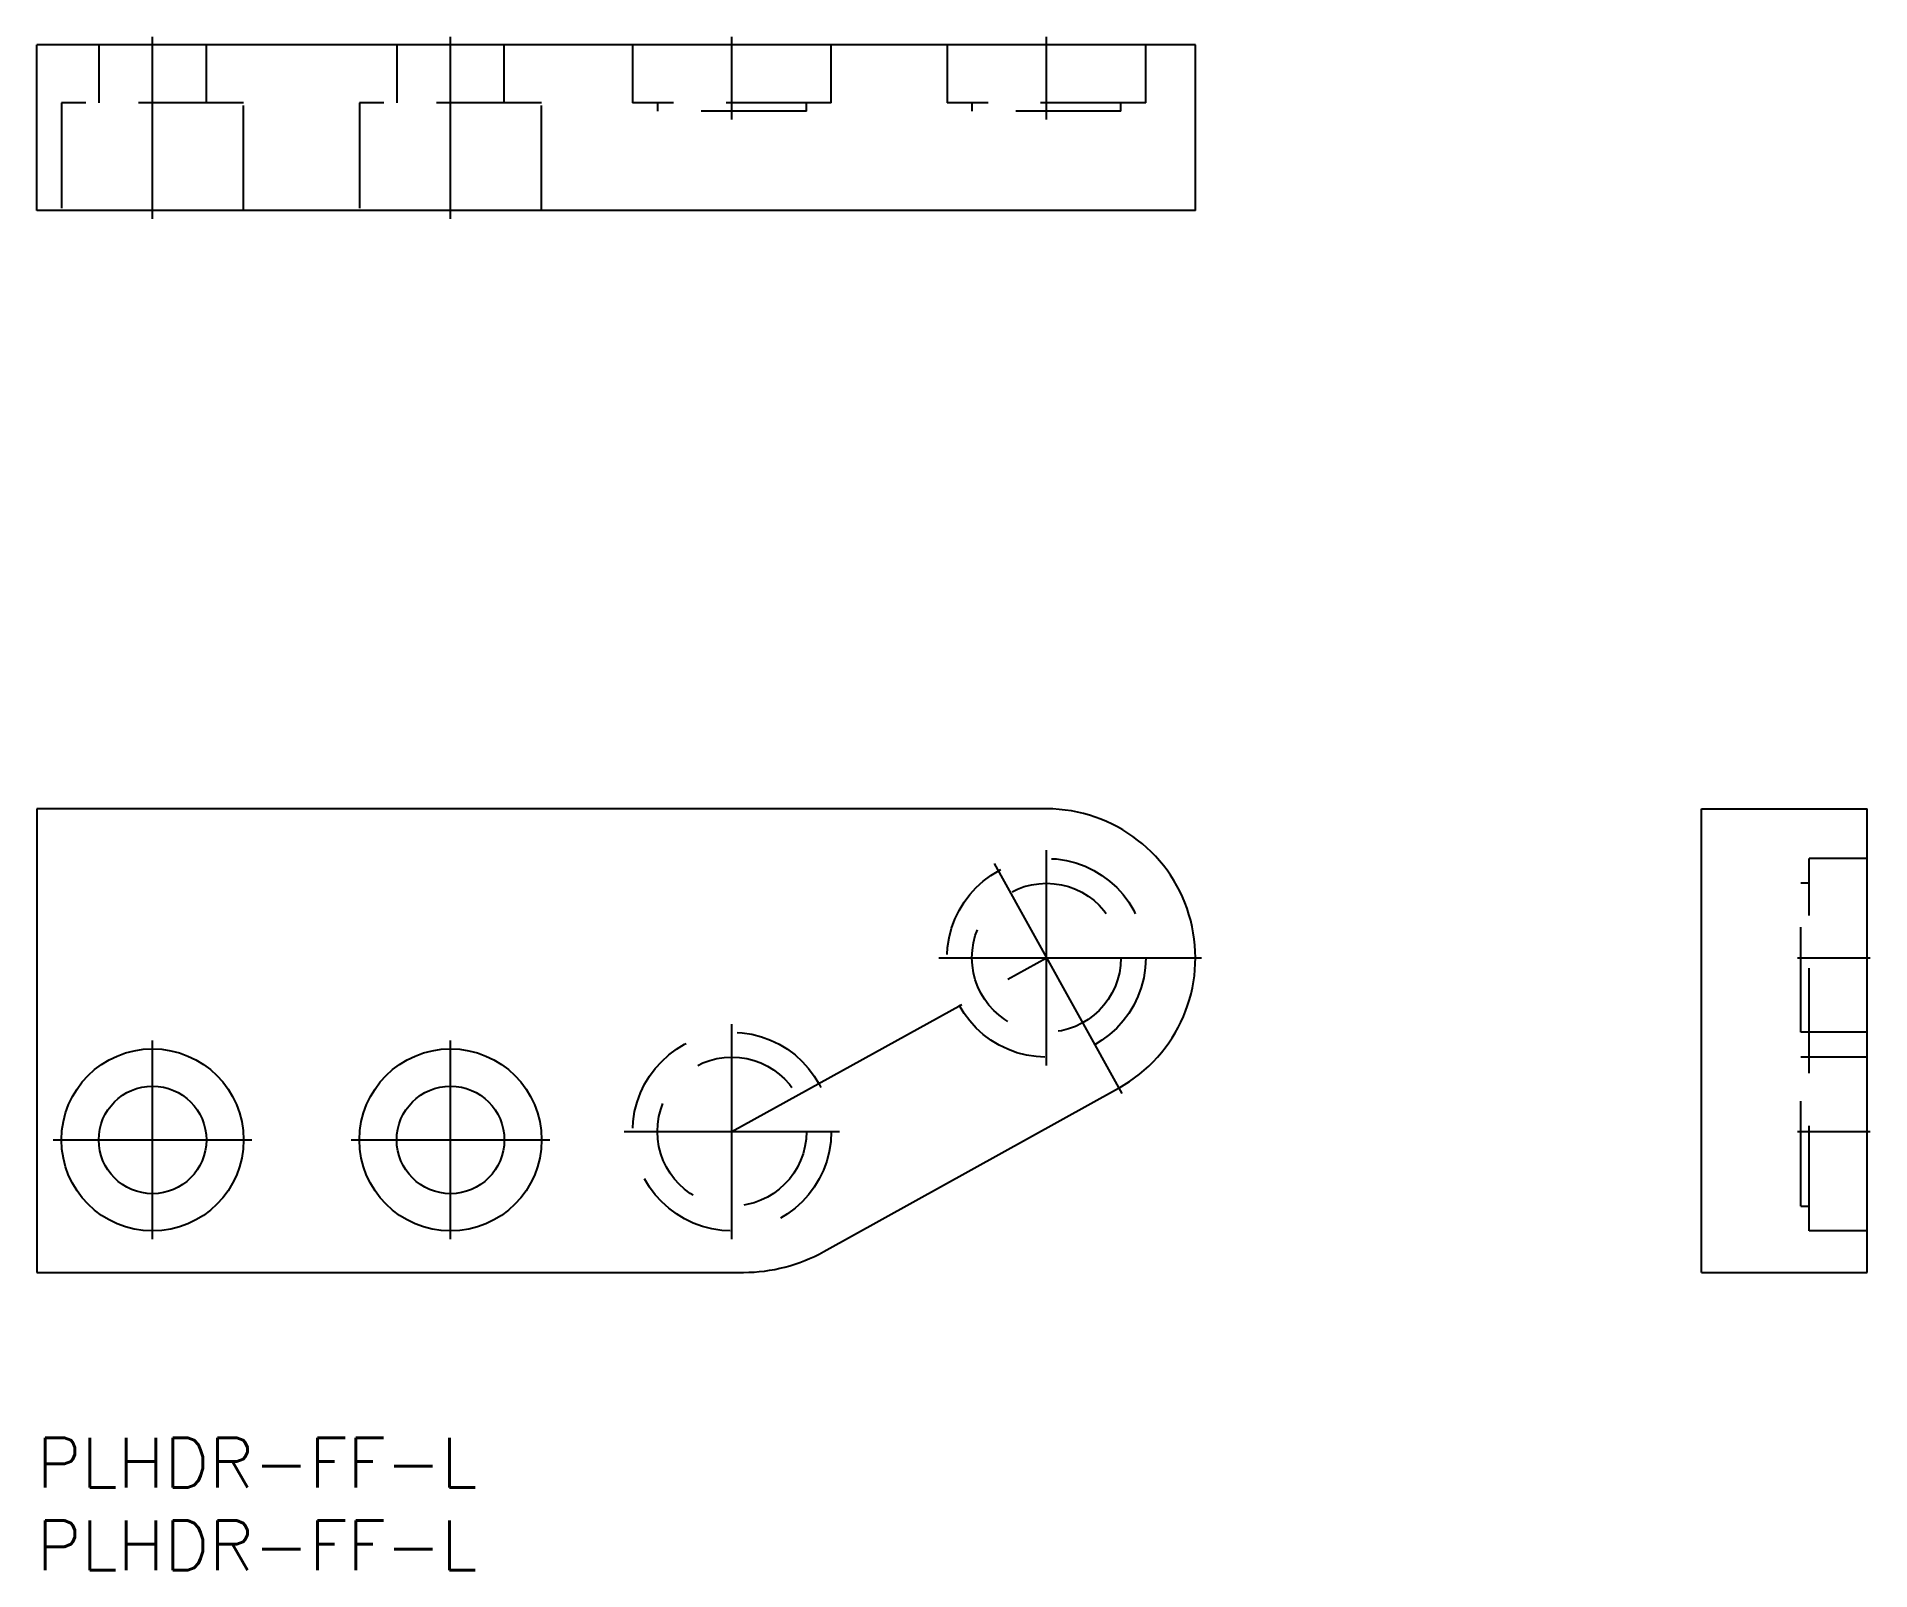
# Model space of a CAD drawing. Extents: x 0 to 111, y -8 to 85.
import ezdxf

# ---------------------------------------------------------------- set-up
doc = ezdxf.new("R2010")
doc.units = 0
doc.header["$LTSCALE"] = 0.5
doc.linetypes.add('CENTER', pattern=[50.8, 31.75, -6.35, 6.35, -6.35])
doc.linetypes.add('DASHED', pattern=[19.05, 12.7, -6.35])
for name, color, linetype in [('MSM_CENTER', 1, 'CENTER'), ('MSM_CONTINUOUS', 7, 'CONTINUOUS'), ('MSM_DASHED', 4, 'DASHED'), ('MSM_PART_NUMBER', 7, 'CONTINUOUS')]:
    doc.layers.add(name, color=color, linetype=linetype)
doc.styles.get("Standard").update_dxf_attribs({"font": 'txt.shx', "height": 3, "bigfont": 'bigfont.shx'})

msp = doc.modelspace()

# ---------------------------------------------------------------- linework, layer by layer
at = {"layer": 'MSM_CENTER'}
for p, q in [((7, 73.64), (7, 84.64)), ((25, 73.64), (25, 84.64)), ((42, 79.64), (42, 84.64)), ((61, 79.64), (61, 84.64)), ((61, 22.5), (61, 35.5)), ((57.85, 34.69), (66.27, 19.5)), ((42, 18.5), (61, 29)), ((54.5, 29), (71.87, 29)), ((106.37, 29), (110.77, 29)), ((42, 12), (42, 25)), ((7, 12), (7, 24)), ((25, 12), (25, 24)), ((1, 18), (13, 18)), ((19, 18), (31, 18)), ((35.5, 18.5), (48.5, 18.5)), ((106.37, 18.5), (110.77, 18.5))]:
    msp.add_line(p, q, dxfattribs=at)
at = {"layer": 'MSM_CONTINUOUS'}
for p, q in [((70, 84.14), (0, 84.14)), ((0, 74.14), (0, 84.14)), ((70, 74.14), (70, 84.14)), ((70, 74.14), (0, 74.14)), ((0, 38), (0, 10)), ((61, 38), (0, 38)), ((100.57, 10), (100.57, 38)), ((100.57, 38), (110.57, 38)), ((110.57, 10), (110.57, 38)), ((47.55, 11.25), (65.36, 21.13)), ((0, 10), (42.7, 10)), ((100.57, 10), (110.57, 10))]:
    msp.add_line(p, q, dxfattribs=at)
for centre, radius in [((7, 18), 5.5), ((25, 18), 5.5), ((7, 18), 3.25), ((25, 18), 3.25)]:
    msp.add_circle(centre, radius, dxfattribs=at)
for centre, radius, start, end in [((61, 29), 9, 299, 90), ((42.7, 20), 10, 270, 299)]:
    msp.add_arc(centre, radius, start, end, dxfattribs=at)
at = {"layer": 'MSM_DASHED'}
for p, q in [((3.75, 84.14), (3.75, 80.64)), ((10.25, 80.64), (10.25, 84.14)), ((21.75, 84.14), (21.75, 80.64)), ((28.25, 80.64), (28.25, 84.14)), ((36, 84.14), (36, 80.64)), ((48, 80.64), (48, 84.14)), ((55, 84.14), (55, 80.64)), ((67, 80.64), (67, 84.14)), ((1.5, 80.64), (1.5, 74.14)), ((12.5, 80.64), (1.5, 80.64)), ((12.5, 74.14), (12.5, 80.64)), ((19.5, 80.64), (19.5, 74.14)), ((30.5, 80.64), (19.5, 80.64)), ((30.5, 74.14), (30.5, 80.64)), ((48, 80.64), (36, 80.64)), ((37.5, 80.64), (37.5, 80.14)), ((46.5, 80.14), (37.5, 80.14)), ((46.5, 80.14), (46.5, 80.64)), ((67, 80.64), (55, 80.64)), ((56.5, 80.64), (56.5, 80.14)), ((65.5, 80.14), (56.5, 80.14)), ((65.5, 80.14), (65.5, 80.64)), ((107.07, 12.5), (107.07, 35)), ((110.57, 35), (107.07, 35)), ((106.57, 24.5), (106.57, 33.5)), ((107.07, 33.5), (106.57, 33.5)), ((110.57, 24.5), (106.57, 24.5)), ((106.57, 14), (106.57, 23)), ((110.57, 23), (106.57, 23)), ((106.57, 14), (107.07, 14)), ((110.57, 12.5), (107.07, 12.5))]:
    msp.add_line(p, q, dxfattribs=at)
for centre, radius in [((61, 29), 6), ((61, 29), 4.5), ((42, 18.5), 6), ((42, 18.5), 4.5)]:
    msp.add_circle(centre, radius, dxfattribs=at)

# ---------------------------------------------------------------- texts
at = {"layer": 'MSM_PART_NUMBER'}
for p in [(0, -3), (0, -8)]:
    msp.add_text('PLHDR-FF-L', height=3, dxfattribs=at).set_placement(p)

doc.saveas('drawing.dxf')
